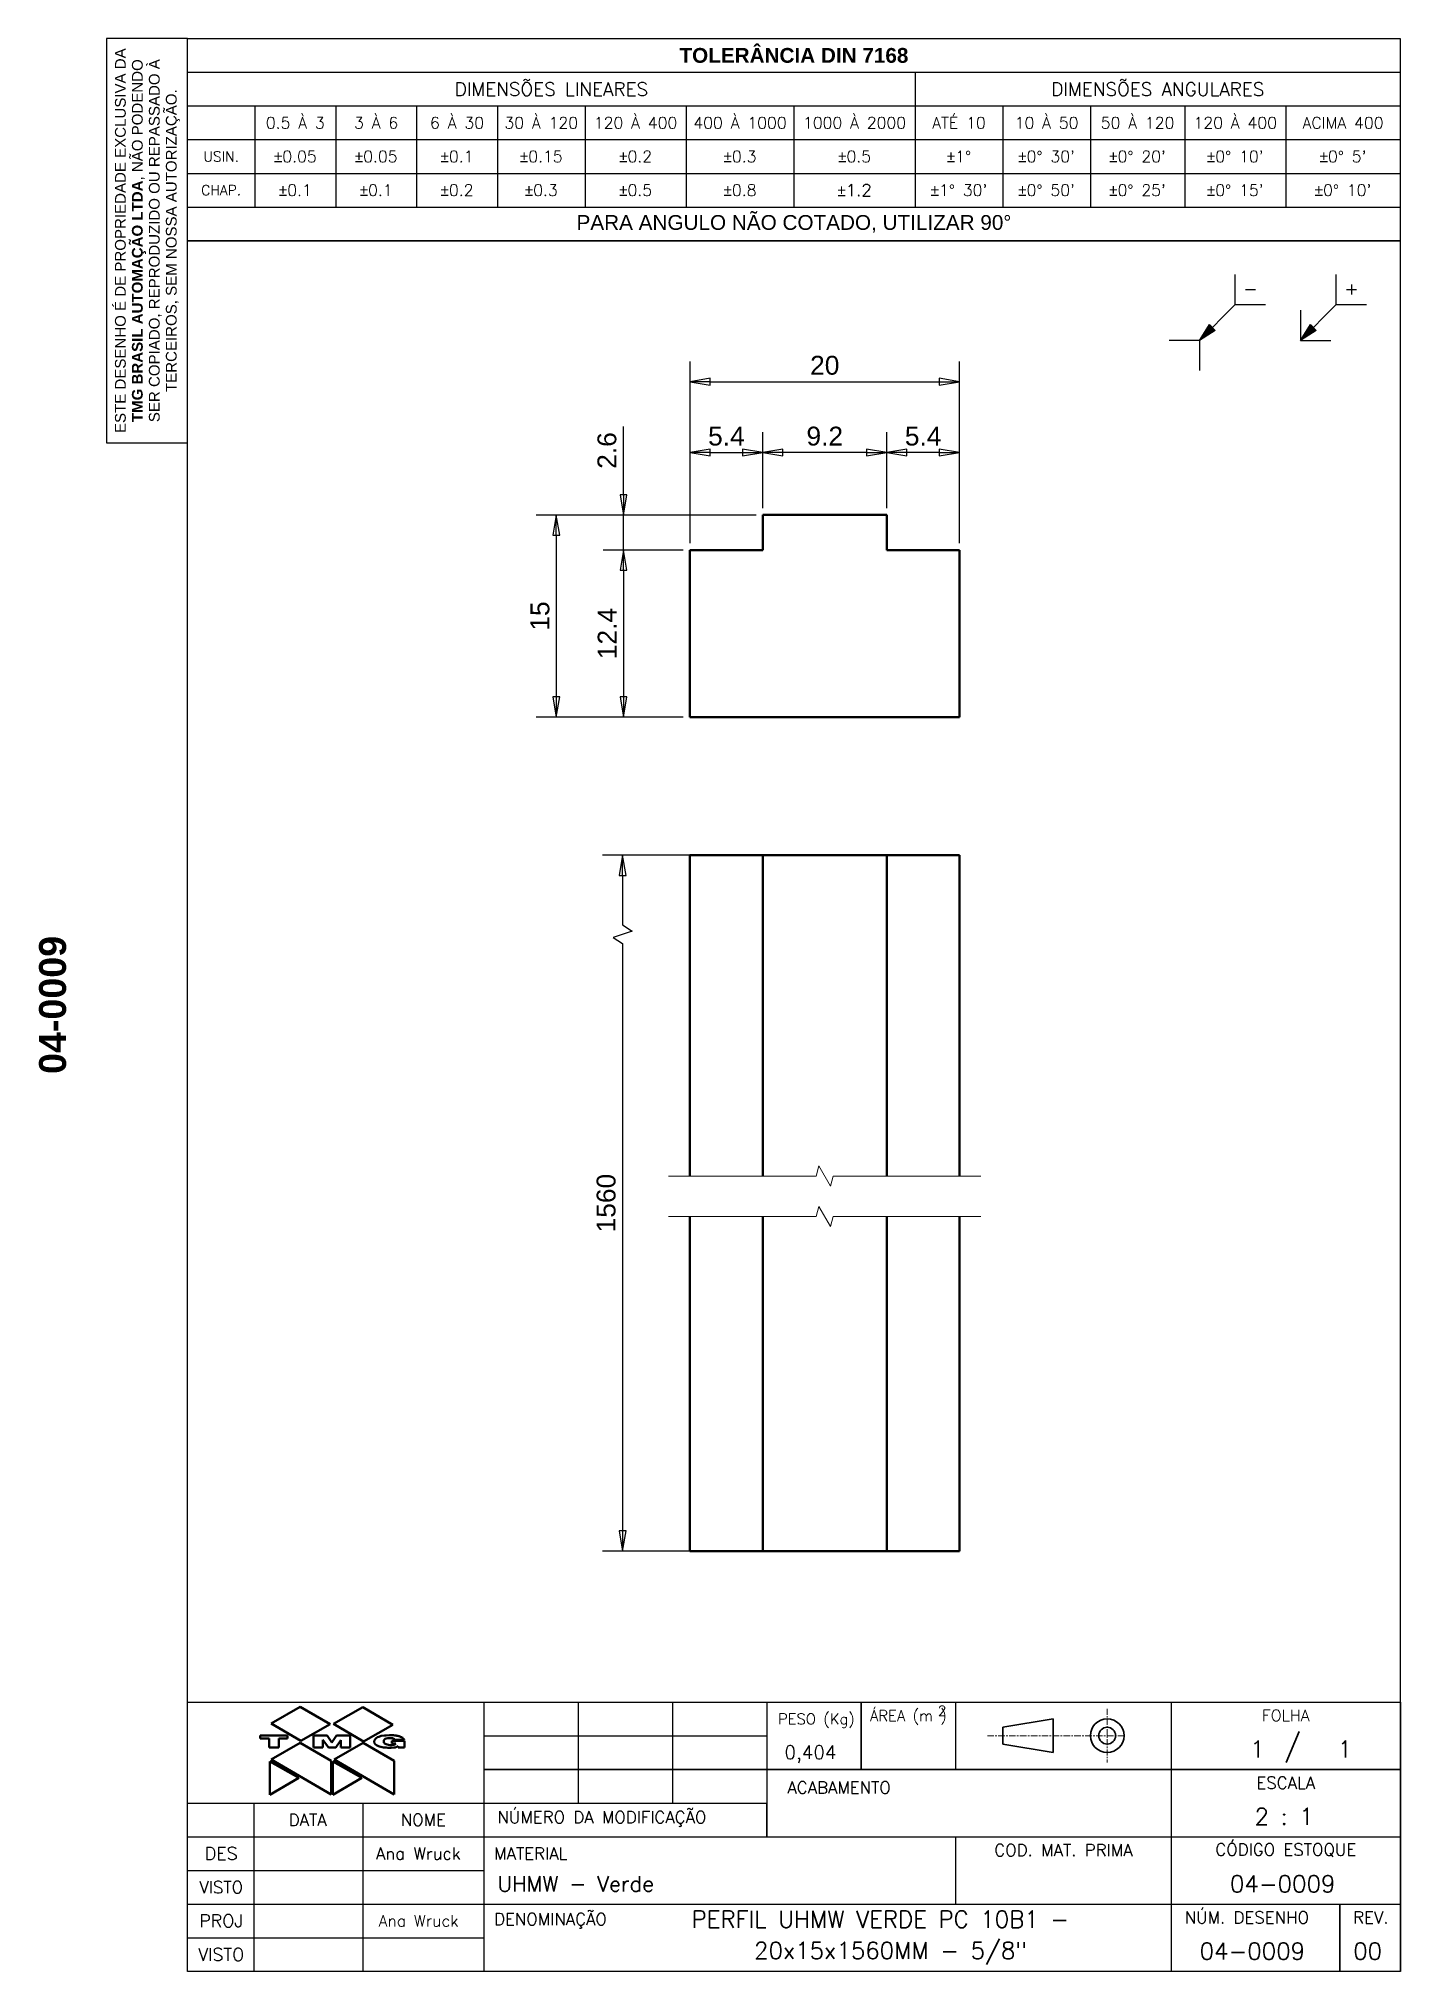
# Model space of a CAD drawing. Header units: millimetres. Extents: x 1 to 102, y 2 to 146.
import ezdxf
from ezdxf.enums import TextEntityAlignment as Align

# ---------------------------------------------------------------- set-up
doc = ezdxf.new("R2010")
doc.units = ezdxf.units.MM
doc.header["$LTSCALE"] = 0.5
doc.linetypes.add('LONG_DASH_DOTTED', pattern=[0.3543, 0.2362, -0.0295, 0.0591, -0.0295])
for name, color, linetype, lineweight in [('BORDA', 7, 'Continuous', 25), ('COTAS', 7, 'Continuous', 25), ('LEGENDA', 7, 'Continuous', 35)]:
    doc.layers.add(name, color=color, linetype=linetype, lineweight=lineweight)
for name, color, linetype, lineweight, true_color in [('CENTRO', 5, 'LONG_DASH_DOTTED', 9, 0x0000ff), ('CONTORNO', 1, 'Continuous', 50, 0xff0000), ('HACHURA', 7, 'Continuous', 9, 0xff8000), ('RUPTURA', 5, 'Continuous', 9, 0x0000ff)]:
    doc.layers.add(name, color=color, linetype=linetype, lineweight=lineweight, true_color=true_color)
doc.styles.add('Estilo de texto47', font='Simplex.shx')
doc.styles.add('Estilo de texto49', font='Simplex.shx')
doc.styles.add('Estilo de texto51', font='Simplex.shx')
doc.styles.add('Estilo de texto54', font='')
doc.styles.add('Estilo de texto58', font='Simplex.shx')
doc.styles.add('Estilo de texto83', font='Simplex.shx')
doc.styles.add('SELGRON - COTAS', font='arial.ttf')
doc.styles.add('SELGRON - LEGENDA', font='Simplex.shx')
doc.styles.get('Estilo de texto54').set_extended_font_data('Arial', bold=True)
doc.dimstyles.new('Selgron', dxfattribs={"dimscale": 0.5, "dimtxt": 2.8, "dimasz": 3, "dimexe": 3, "dimexo": 1, "dimgap": 1, "dimtad": 1, "dimtoh": 1, "dimdec": 1, "dimrnd": 1e-08, "dimdsep": 46, "dimtxsty": 'SELGRON - COTAS', "dimblk": 'Filled-1', "dimcen": 0.09, "dimdle": 12, "dimclrd": 256, "dimclre": 256, "dimclrt": 7, "dimazin": 3, "dimtfac": 0.678571, "dimtmove": 0, "dimatfit": 3, "dimldrblk": 'Filled-1', "dimfxl": 0, "dimtolj": 1, "dimlwd": 25, "dimlwe": 25, "dimarcsym": 0})

# ---------------------------------------------------------------- blocks, each defined once
blk = doc.blocks.new('Bordas BORDA A4')
at = {"layer": 'HACHURA'}
for points in [[(175.2, 247.2), (177.53, 248.68), (176.68, 249.53)], [(190.2, 247.2), (192.53, 248.68), (191.68, 249.53)]]:
    blk.add_hatch(color=7, dxfattribs=at).paths.add_polyline_path(points)
at = {"layer": 'BORDA', "lineweight": 30}
for p, q in [((25, 292), (13, 292)), ((13, 292), (13, 232)), ((25, 292), (205, 292)), ((25, 5), (25, 292)), ((25, 292), (205, 292)), ((25, 262), (25, 292)), ((25, 232), (25, 292)), ((205, 292), (205, 5)), ((205, 292), (205, 262)), ((25, 287), (205, 287)), ((133, 287), (133, 267)), ((25, 282), (205, 282)), ((35, 282), (35, 267)), ((47, 282), (47, 267)), ((59, 282), (59, 267)), ((71, 282), (71, 267)), ((84, 282), (84, 267)), ((99, 282), (99, 267)), ((115, 282), (115, 267)), ((146, 282), (146, 267)), ((159, 282), (159, 267)), ((173, 282), (173, 267)), ((188, 282), (188, 267)), ((25, 277), (205, 277)), ((25, 272), (205, 272)), ((25, 267), (205, 267)), ((205, 262), (25, 262)), ((25, 262), (205, 262)), ((13, 232), (25, 232)), ((205, 5), (25, 5))]:
    blk.add_line(p, q, dxfattribs=at)
at = {"layer": 'BORDA'}
for p, q in [((180.5, 252.5), (180.5, 257)), ((195.5, 252.5), (195.5, 257)), ((197.75, 255.5), (197.75, 254)), ((182, 254.75), (183.5, 254.75)), ((197, 254.75), (198.5, 254.75)), ((175.2, 247.2), (180.5, 252.5)), ((180.5, 252.5), (185, 252.5)), ((190.2, 247.2), (195.5, 252.5)), ((190.2, 251.7), (190.2, 247.2)), ((195.5, 252.5), (200, 252.5)), ((175.2, 247.2), (170.7, 247.2)), ((175.2, 247.2), (176.68, 249.53)), ((177.53, 248.68), (175.2, 247.2)), ((175.2, 247.2), (175.2, 242.7)), ((176.68, 249.53), (177.53, 248.68)), ((190.2, 247.2), (191.68, 249.53)), ((192.53, 248.68), (190.2, 247.2)), ((190.2, 247.2), (194.7, 247.2)), ((191.68, 249.53), (192.53, 248.68))]:
    blk.add_line(p, q, dxfattribs=at)
at = {"layer": 'CONTORNO', "color": 7, "insert": (19.06, 262), "char_height": 1.6, "width": 57.868, "attachment_point": 5, "rotation": 90, "line_spacing_factor": 0.944222, "style": 'SELGRON - LEGENDA'}
blk.add_mtext('\\fArial|b0|i0;\\H1.6000;ESTE DESENHO É DE PROPRIEDADE EXCLUSIVA DA \\fArial|b1|i0;\\H1.6000;TMG BRASIL AUTOMAÇÃO LTDA\\fArial|b0|i0;\\H1.6000;, NÃO PODENDO SER COPIADO, REPRODUZIDO OU REPASSADO À TERCEIROS, SEM NOSSA AUTORIZAÇÃO.', dxfattribs=at)
at = {"layer": 'CONTORNO', "color": 7, "attachment_point": 5, "style": 'SELGRON - LEGENDA'}
for s, insert, char_height in [('\\fArial|b1|i0;\\H2.2000;TOLERÂNCIA DIN 7168', (115, 289.5), 2.2), ('\\FSimplex|b0|i0;\\H2.0000;DIMENSÕES LINEARES', (79, 284.5), 2), ('\\FSimplex|b0|i0;\\H2.0000;DIMENSÕES ANGULARES', (169, 284.5), 2), ('\\FSimplex|b0|i0;\\H1.7000;0.5 À 3', (41, 279.5), 1.7), ('\\FSimplex|b0|i0;\\H1.7000;3 À 6', (53, 279.5), 1.7), ('\\FSimplex|b0|i0;\\H1.7000;6 À 30', (65, 279.5), 1.7), ('\\FSimplex|b0|i0;\\H1.7000;30 À 120', (77.5, 279.5), 1.7), ('\\FSimplex|b0|i0;\\H1.7000;120 À 400', (91.5, 279.5), 1.7), ('\\FSimplex|b0|i0;\\H1.7000;400 À 1000', (107, 279.5), 1.7), ('\\FSimplex|b0|i0;\\H1.7000;1000 À 2000', (124, 279.5), 1.7), ('\\FSimplex|b0|i0;\\H1.7000;ATÉ 10', (139.5, 279.5), 1.7), ('\\FSimplex|b0|i0;\\H1.7000;10 À 50', (152.5, 279.5), 1.7), ('\\FSimplex|b0|i0;\\H1.7000;50 À 120', (166, 279.5), 1.7), ('\\FSimplex|b0|i0;\\H1.7000;120 À 400', (180.5, 279.5), 1.7), ('\\FSimplex|b0|i0;\\H1.7000;ACIMA 400', (196.5, 279.5), 1.7), ('\\FSimplex|b0|i0;\\H1.5000;USIN.', (30, 274.5), 1.5), ('\\fAIGDT|b0|i0;\\H1.7000;`\\FSimplex|b0|i0;\\H1.7000;0.05', (41, 274.5), 1.7), ('\\fAIGDT|b0|i0;\\H1.7000;`\\FSimplex|b0|i0;\\H1.7000;0.05', (53, 274.5), 1.7), ('\\fAIGDT|b0|i0;\\H1.7000;`\\FSimplex|b0|i0;\\H1.7000;0.1', (65, 274.5), 1.7), ('\\fAIGDT|b0|i0;\\H1.7000;`\\FSimplex|b0|i0;\\H1.7000;0.15', (77.5, 274.5), 1.7), ('\\fAIGDT|b0|i0;\\H1.7000;`\\FSimplex|b0|i0;\\H1.7000;0.2', (91.5, 274.5), 1.7), ('\\fAIGDT|b0|i0;\\H1.7000;`\\FSimplex|b0|i0;\\H1.7000;0.3', (107, 274.5), 1.7), ('\\fAIGDT|b0|i0;\\H1.7000;`\\FSimplex|b0|i0;\\H1.7000;0.5', (124, 274.5), 1.7), ('\\fAIGDT|b0|i0;\\H1.7000;`\\FSimplex|b0|i0;\\H1.7000;1\\fAIGDT|b0|i0;\\H1.7000;~', (139.5, 274.5), 1.7), ("\\fAIGDT|b0|i0;\\H1.7000;`\\FSimplex|b0|i0;\\H1.7000;0\\fAIGDT|b0|i0;\\H1.7000;~\\FSimplex|b0|i0;\\H1.7000; 30'", (152.5, 274.5), 1.7), ("\\fAIGDT|b0|i0;\\H1.7000;`\\FSimplex|b0|i0;\\H1.7000;0\\fAIGDT|b0|i0;\\H1.7000;~\\FSimplex|b0|i0;\\H1.7000; 20'", (166, 274.5), 1.7), ("\\fAIGDT|b0|i0;\\H1.7000;`\\FSimplex|b0|i0;\\H1.7000;0\\fAIGDT|b0|i0;\\H1.7000;~\\FSimplex|b0|i0;\\H1.7000; 10'", (180.5, 274.5), 1.7), ("\\fAIGDT|b0|i0;\\H1.7000;`\\FSimplex|b0|i0;\\H1.7000;0\\fAIGDT|b0|i0;\\H1.7000;~\\FSimplex|b0|i0;\\H1.7000; 5'", (196.5, 274.5), 1.7), ('\\FSimplex|b0|i0;\\H1.5000;CHAP.', (30, 269.5), 1.5), ('\\fAIGDT|b0|i0;\\H1.7000;`\\FSimplex|b0|i0;\\H1.7000;0.1', (41, 269.5), 1.7), ('\\fAIGDT|b0|i0;\\H1.7000;`\\FSimplex|b0|i0;\\H1.7000;0.1', (53, 269.5), 1.7), ('\\fAIGDT|b0|i0;\\H1.7000;`\\FSimplex|b0|i0;\\H1.7000;0.2', (65, 269.5), 1.7), ('\\fAIGDT|b0|i0;\\H1.7000;`\\FSimplex|b0|i0;\\H1.7000;0.3', (77.5, 269.5), 1.7), ('\\fAIGDT|b0|i0;\\H1.7000;`\\FSimplex|b0|i0;\\H1.7000;0.5', (91.5, 269.5), 1.7), ('\\fAIGDT|b0|i0;\\H1.7000;`\\FSimplex|b0|i0;\\H1.7000;0.8', (107, 269.5), 1.7), ('\\fAIGDT|b0|i0;\\H1.7000;`\\FSimplex|b0|i0;\\H1.8000;1.2', (124, 269.5), 2.5), ("\\fAIGDT|b0|i0;\\H1.7000;`\\FSimplex|b0|i0;\\H1.7000;1\\fAIGDT|b0|i0;\\H1.7000;~\\FSimplex|b0|i0;\\H1.7000; 30'", (139.5, 269.5), 1.7), ("\\fAIGDT|b0|i0;\\H1.7000;`\\FSimplex|b0|i0;\\H1.7000;0\\fAIGDT|b0|i0;\\H1.7000;~\\FSimplex|b0|i0;\\H1.7000; 50'", (152.5, 269.5), 1.7), ("\\fAIGDT|b0|i0;\\H1.7000;`\\FSimplex|b0|i0;\\H1.7000;0\\fAIGDT|b0|i0;\\H1.7000;~\\FSimplex|b0|i0;\\H1.7000; 25'", (166, 269.5), 1.7), ("\\fAIGDT|b0|i0;\\H1.7000;`\\FSimplex|b0|i0;\\H1.7000;0\\fAIGDT|b0|i0;\\H1.7000;~\\FSimplex|b0|i0;\\H1.7000; 15'", (180.5, 269.5), 1.7), ("\\fAIGDT|b0|i0;\\H1.7000;`\\FSimplex|b0|i0;\\H1.7000;0\\fAIGDT|b0|i0;\\H1.7000;~\\FSimplex|b0|i0;\\H1.7000; 10'", (196.5, 269.5), 1.7), ('\\fArial|b0|i0;\\H2.2000;PARA ANGULO NÃO COTADO, UTILIZAR 90\\fAIGDT|b0|i0;\\H2.2000;~', (115, 264.5), 2.2)]:
    blk.add_mtext(s, dxfattribs=dict(at, insert=insert, char_height=char_height))
at = {"layer": 'CONTORNO', "color": 7, "style": 'Estilo de texto54'}
blk.add_attdef('STOCK_NUMBER_001', (6.97, 138.26), '', height=4, rotation=90, dxfattribs=at)
blk = doc.blocks.new('Blocos de títulos LEGENDA SELGRON')
at = {"layer": 'CENTRO', "ltscale": 7.526578}
blk.add_line((288.11, 94.53), (288.11, 86.53), dxfattribs=at)
at = {"layer": 'CENTRO', "ltscale": 8.216806}
blk.add_line((290.65, 90.53), (270.27, 90.53), dxfattribs=at)
at = {"layer": 'CONTORNO', "color": 7}
for p, q in [((164.01, 92.36), (168.34, 94.82)), ((168.34, 94.82), (172.79, 92.22)), ((173.29, 92.29), (177.63, 94.75)), ((177.63, 94.75), (182.08, 92.16)), ((164.01, 92.36), (168.45, 89.76)), ((168.45, 89.76), (172.79, 92.22)), ((173.29, 92.29), (177.74, 89.69)), ((177.74, 89.69), (182.08, 92.16)), ((162.41, 90.58), (162.41, 90.12)), ((166.47, 90.58), (162.41, 90.58)), ((162.41, 90.12), (163.71, 90.12)), ((163.71, 90.12), (163.71, 88.77)), ((164.01, 87.01), (168.34, 89.47)), ((165.15, 88.77), (165.15, 90.09)), ((165.15, 90.09), (166.47, 90.09)), ((166.47, 90.09), (166.47, 90.58)), ((168.34, 89.47), (172.95, 86.79)), ((170.32, 88.77), (170.32, 90.58)), ((170.32, 90.58), (172.34, 90.58)), ((171.67, 88.77), (171.67, 89.91)), ((171.67, 89.91), (172.52, 88.77)), ((172.34, 90.58), (173.02, 89.53)), ((173.02, 89.53), (173.7, 90.58)), ((173.36, 87.01), (177.69, 89.47)), ((173.62, 88.77), (174.39, 89.87)), ((173.7, 90.58), (175.76, 90.58)), ((174.39, 89.87), (174.39, 88.77)), ((175.76, 88.77), (175.76, 90.58)), ((177.69, 89.47), (182.3, 86.79)), ((179.32, 89.76), (179.3, 89.67)), ((179.3, 89.67), (179.32, 89.54)), ((179.39, 89.91), (179.32, 89.76)), ((179.32, 89.54), (179.39, 89.36)), ((179.5, 90.07), (179.39, 89.91)), ((179.39, 89.36), (179.48, 89.25)), ((179.48, 89.25), (179.65, 89.12)), ((179.68, 90.21), (179.5, 90.07)), ((179.65, 89.12), (179.85, 89.01)), ((179.83, 90.29), (179.68, 90.21)), ((180.01, 90.38), (179.83, 90.29)), ((179.85, 89.01), (179.96, 88.97)), ((180.34, 90.49), (180.01, 90.38)), ((180.83, 90.57), (180.34, 90.49)), ((180.73, 89.72), (180.75, 89.8)), ((180.73, 89.61), (180.73, 89.72)), ((180.75, 89.52), (180.73, 89.61)), ((180.75, 89.8), (180.8, 89.91)), ((180.82, 89.43), (180.75, 89.52)), ((180.8, 89.91), (180.86, 89.98)), ((180.89, 89.36), (180.82, 89.43)), ((181.1, 90.58), (180.83, 90.57)), ((180.86, 89.98), (180.97, 90.07)), ((180.97, 89.3), (180.89, 89.36)), ((180.97, 90.07), (181.11, 90.11)), ((181.08, 89.25), (180.97, 89.3)), ((181.24, 89.21), (181.08, 89.25)), ((181.59, 90.61), (181.1, 90.58)), ((181.11, 90.11), (181.33, 90.16)), ((181.46, 89.17), (181.24, 89.21)), ((181.33, 90.16), (181.63, 90.18)), ((181.68, 89.14), (181.46, 89.17)), ((181.99, 90.62), (181.59, 90.61)), ((181.63, 90.18), (181.9, 90.18)), ((181.81, 89.14), (181.68, 89.14)), ((181.94, 89.14), (181.81, 89.14)), ((181.9, 90.18), (182.01, 90.16)), ((181.92, 89.74), (181.92, 89.36)), ((183.81, 89.74), (181.92, 89.74)), ((181.92, 89.36), (182.54, 89.36)), ((182.1, 89.17), (181.94, 89.14)), ((182.18, 90.6), (181.99, 90.62)), ((182.01, 90.16), (182.12, 90.11)), ((182.23, 89.19), (182.1, 89.17)), ((182.12, 90.11), (182.21, 90.08)), ((182.38, 90.57), (182.18, 90.6)), ((182.21, 90.08), (182.32, 90)), ((182.36, 89.23), (182.23, 89.19)), ((182.32, 90), (182.38, 89.91)), ((182.45, 89.28), (182.36, 89.23)), ((182.58, 90.55), (182.38, 90.57)), ((182.38, 89.91), (183.75, 89.91)), ((182.54, 89.36), (182.45, 89.28)), ((182.69, 90.53), (182.58, 90.55)), ((182.82, 90.51), (182.69, 90.53)), ((182.95, 90.46), (182.82, 90.51)), ((183.04, 90.44), (182.95, 90.46)), ((183.13, 90.42), (183.04, 90.44)), ((183.24, 90.38), (183.13, 90.42)), ((183.33, 90.33), (183.24, 90.38)), ((183.42, 90.29), (183.33, 90.33)), ((183.48, 90.25), (183.42, 90.29)), ((183.55, 90.2), (183.48, 90.25)), ((183.64, 90.13), (183.55, 90.2)), ((183.68, 90.07), (183.64, 90.13)), ((183.72, 90), (183.68, 90.07)), ((183.75, 89.96), (183.72, 90)), ((183.75, 89.91), (183.75, 89.96)), ((183.81, 88.77), (183.81, 89.74)), ((163.71, 88.77), (165.15, 88.77)), ((163.83, 86.68), (163.83, 81.73)), ((168.12, 84.26), (163.83, 86.68)), ((164.01, 87.01), (172.95, 81.81)), ((170.32, 88.77), (171.67, 88.77)), ((172.52, 88.77), (173.62, 88.77)), ((172.95, 86.79), (172.95, 81.81)), ((173.18, 86.68), (173.18, 81.73)), ((177.47, 84.26), (173.18, 86.68)), ((173.36, 87.01), (182.3, 81.81)), ((174.39, 88.77), (175.76, 88.77)), ((179.96, 88.97), (180.12, 88.92)), ((180.12, 88.92), (180.31, 88.86)), ((180.31, 88.86), (180.49, 88.81)), ((180.49, 88.81), (180.69, 88.79)), ((180.69, 88.79), (180.84, 88.77)), ((180.84, 88.77), (181.11, 88.75)), ((181.11, 88.75), (181.33, 88.73)), ((181.33, 88.73), (181.41, 88.73)), ((181.41, 88.73), (181.63, 88.73)), ((181.63, 88.73), (181.85, 88.73)), ((181.85, 88.73), (182.21, 88.77)), ((182.21, 88.77), (182.43, 88.79)), ((182.3, 86.79), (182.3, 81.81)), ((182.43, 88.79), (182.69, 88.88)), ((182.69, 88.88), (182.87, 88.95)), ((182.87, 88.95), (182.89, 88.77)), ((182.89, 88.77), (183.81, 88.77)), ((163.83, 81.73), (168.12, 84.26)), ((173.18, 81.73), (177.47, 84.26))]:
    blk.add_line(p, q, dxfattribs=at)
at = {"layer": 'LEGENDA', "lineweight": 30}
for p, q in [((151.61, 95.53), (331.61, 95.53)), ((151.61, 55.53), (151.61, 95.53)), ((195.61, 95.53), (195.61, 55.53)), ((209.61, 95.53), (209.61, 80.53)), ((223.61, 95.53), (223.61, 80.53)), ((237.61, 95.53), (237.61, 80.53)), ((265.61, 95.53), (265.61, 85.53)), ((297.61, 95.53), (297.61, 55.53)), ((331.61, 95.53), (331.61, 55.53)), ((195.61, 90.53), (237.61, 90.53)), ((151.61, 80.53), (195.61, 80.53)), ((161.44, 80.53), (161.44, 55.53)), ((177.61, 80.53), (177.61, 55.53)), ((195.61, 80.53), (237.61, 80.53)), ((151.61, 75.53), (195.61, 75.53)), ((195.61, 75.53), (331.61, 75.53)), ((265.61, 75.53), (265.61, 65.53)), ((151.61, 70.53), (195.61, 70.53)), ((151.61, 65.53), (195.61, 65.53)), ((195.61, 65.53), (331.61, 65.53)), ((151.61, 60.53), (195.61, 60.53)), ((331.61, 55.53), (151.61, 55.53))]:
    blk.add_line(p, q, dxfattribs=at)
at = {"layer": 'LEGENDA'}
for p, q in [((251.61, 95.53), (251.61, 85.53)), ((272.61, 91.78), (280.11, 93.03)), ((280.11, 93.03), (280.11, 88.03)), ((272.61, 89.28), (272.61, 91.78)), ((280.11, 88.03), (272.61, 89.28)), ((316.61, 91.14), (314.67, 86.53)), ((195.61, 85.53), (237.61, 85.53)), ((251.61, 85.53), (237.61, 85.53)), ((251.61, 85.53), (265.61, 85.53)), ((265.61, 85.53), (331.61, 85.53)), ((237.61, 80.53), (237.61, 75.53)), ((322.61, 65.53), (322.61, 55.53))]:
    blk.add_line(p, q, dxfattribs=at)
for radius in [2.5, 1.25]:
    blk.add_circle((288.11, 90.53), radius, dxfattribs=at)
at = {"layer": 'CONTORNO', "color": 7, "style": 'SELGRON - LEGENDA'}
for s, insert, char_height, attachment_point in [('\\FSimplex|b0|i0;\\H1.6000;ÁREA (m )', (258.61, 93.23), 1.6, 5), ('\\FSimplex|b0|i0;\\H1.5000;2', (263.61, 94.23), 1.5, 5), ('\\FSimplex|b0|i0;\\H1.6000;PESO (Kg)\\P', (244.95, 92.75), 1.6, 5), ('\\FSimplex|b0|i0;\\H1.7000;FOLHA', (314.61, 93.53), 1.7, 5), ('\\FSimplex|b0|i0;\\H1.8000;ACABAMENTO', (240.64, 82.82), 1.8, 4), ('\\FSimplex|b0|i0;\\H1.8000;ESCALA', (314.61, 83.53), 1.8, 5), ('\\FSimplex|b0|i0;\\H1.8000;DATA', (169.44, 78.03), 1.8, 5), ('\\FSimplex|b0|i0;\\H1.8000;NOME', (186.61, 78.03), 1.8, 5), ('\\FSimplex|b0|i0;\\H1.8000;NÚMERO DA MODIFICAÇÃO', (197.61, 78.17), 1.8, 4), ('\\FSimplex|b0|i0;\\H1.8000;CÓDIGO ESTOQUE', (314.61, 73.53), 1.8, 5), ('\\FSimplex|b0|i0;\\H1.8000;COD. MAT. PRIMA', (281.61, 73.53), 1.8, 5), ('\\FSimplex|b0|i0;\\H1.8000;VISTO', (156.61, 68.03), 1.8, 5), ('\\FSimplex|b0|i0;\\H1.8000;DENOMINAÇÃO', (197.11, 63.03), 1.8, 4), ('\\FSimplex|b0|i0;\\H1.8000;NÚM. DESENHO', (299.61, 63.53), 1.8, 4), ('\\FSimplex|b0|i0;\\H1.8000;REV.', (324.61, 63.53), 1.8, 4)]:
    blk.add_mtext(s, dxfattribs=dict(at, insert=insert, char_height=char_height, attachment_point=attachment_point))
for s, insert, char_height, width, attachment_point in [('\\FSimplex|b0|i0;\\H1.9000;DES', (156.61, 73.03), 1.9, 6.6594, 5), ('\\FSimplex|b0|i0;\\H1.8000;MATERIAL', (197.11, 73.03), 1.8, 12.5739, 4), ('\\FSimplex|b0|i0;\\H1.9000;PROJ', (156.61, 63.03), 1.9, 7.0803, 5), ('\\FSimplex|b0|i0;\\H1.9000;VISTO', (156.61, 58.03), 1.9, 7.7824, 5)]:
    blk.add_mtext(s, dxfattribs=dict(at, insert=insert, char_height=char_height, width=width, attachment_point=attachment_point))
at = {"layer": 'CONTORNO', "color": 7}
for tag, height, style, p in [('RLM_3', 1.8, 'Estilo de texto51', (202.61, 93.03)), ('RLM_6', 1.8, 'Estilo de texto51', (216.61, 93.03)), ('RLM_9', 1.8, 'Estilo de texto51', (230.61, 93.03)), ('ÁREA', 2, 'Estilo de texto47', (258.61, 87.83)), ('RLM_2', 1.8, 'Estilo de texto51', (202.61, 88.03)), ('RLM_5', 1.8, 'Estilo de texto51', (216.61, 88.03)), ('RLM_8', 1.8, 'Estilo de texto51', (230.61, 88.03)), ('RLM_1', 1.8, 'Estilo de texto51', (202.61, 83.03)), ('RLM_4', 1.8, 'Estilo de texto51', (216.61, 83.03)), ('RLM_7', 1.8, 'Estilo de texto51', (230.61, 83.03)), ('CHECKED_DATE', 1.7, 'Estilo de texto49', (169.44, 73.03)), ('ENG_APPROVAL_DATE', 1.8, 'Estilo de texto51', (169.44, 63.03))]:
    blk.add_attdef(tag, text='', height=height, dxfattribs=dict(at, style=style)).set_placement(p, align=Align.MIDDLE_CENTER)
for tag, p, height, style in [('PESO_001', (240.21, 87.07), 2, 'Estilo de texto47'), ('Sheet_number_001', (309.31, 87.28), 2.5, 'SELGRON - LEGENDA'), ('Number_of_sheets_001', (322.31, 87.28), 2.5, 'SELGRON - LEGENDA'), ('ESCALA_001', (309.97, 77.28), 2.5, 'SELGRON - LEGENDA'), ('DESIGNER_001', (179.58, 72.13), 1.8, 'Estilo de texto51'), ('MATERIAL_001', (197.61, 67.38), 2.3, 'Estilo de texto58'), ('STOCK_NUMBER_001', (306.33, 67.28), 2.5, 'SELGRON - LEGENDA'), ('PROJECT_001', (179.97, 62.18), 1.7, 'Estilo de texto49'), ('DESCRIPTION_001', (226.42, 62.02), 2.5, 'SELGRON - LEGENDA'), ('DESCRIPTION_002', (235.7, 57.38), 2.5, 'SELGRON - LEGENDA'), ('PART_NUMBER_001', (301.83, 57.28), 2.5, 'SELGRON - LEGENDA'), ('REVISION_NUMBER_001', (324.61, 57.28), 2.5, 'SELGRON - LEGENDA')]:
    blk.add_attdef(tag, p, '', height=height, dxfattribs=dict(at, style=style))
at = {"layer": 'CONTORNO', "color": 7, "style": 'Estilo de texto83'}
blk.add_attdef('ACABAMENTO', text='', height=2.49, dxfattribs=at).set_placement((240.61, 78.53), align=Align.MIDDLE_LEFT)
blk = doc.blocks.new('Filled-1')
at = {"color": 0}
for p, q in [((0, 0), (-1, 0.167)), ((-1, 0.167), (-1, -0.167)), ((-1, 0), (0, 0)), ((-1, -0.167), (0, 0))]:
    blk.add_line(p, q, dxfattribs=at)
at = {"color": 0, "flags": 128}
blk.add_lwpolyline([(-1, -0.167), (0, 0), (-1, 0.167), (-1, -0.167)], dxfattribs=at)
at = {"color": 0}
blk.add_solid([(-1, -0.167), (0, 0), (-1, 0.167), (-1, -0.167)], dxfattribs=at)
blk = doc.blocks.new('*D6')
at = {"layer": 'COTAS', "linetype": 'Continuous', "lineweight": 25, "transparency": 16777216}
for p, q in [((55.19, 111.13), (55.19, 116.77)), ((64.39, 111.13), (64.39, 116.77)), ((62.89, 115.27), (56.69, 115.27))]:
    blk.add_line(p, q, dxfattribs=at)
at = {"layer": 'Defpoints', "color": 0, "linetype": 'Continuous', "transparency": 16777216}
for p in [(55.19, 115.27), (55.19, 110.63), (64.39, 110.63)]:
    blk.add_point(p, dxfattribs=at)
at = {"layer": 'COTAS', "linetype": 'Continuous', "lineweight": 25, "transparency": 16777216, "xscale": 1.5, "yscale": 1.5, "zscale": 1.5, "rotation": 180}
blk.add_blockref('Filled-1', (55.19, 115.27), dxfattribs=at)
at = {"layer": 'COTAS', "linetype": 'Continuous', "lineweight": 25, "transparency": 16777216, "xscale": 1.5, "yscale": 1.5, "zscale": 1.5}
blk.add_blockref('Filled-1', (64.39, 115.27), dxfattribs=at)
at = {"layer": 'COTAS', "color": 7, "linetype": 'Continuous', "lineweight": 25, "transparency": 16777216, "insert": (59.79, 116.48), "char_height": 1.4, "attachment_point": 5, "style": 'SELGRON - COTAS'}
blk.add_mtext('\\A1;9.2', dxfattribs=at)
blk = doc.blocks.new('*D7')
at = {"layer": 'COTAS', "linetype": 'Continuous', "lineweight": 25, "transparency": 16777216}
for p, q in [((49.79, 108.53), (49.79, 122.03)), ((69.79, 108.53), (69.79, 122.03)), ((51.29, 120.53), (68.29, 120.53))]:
    blk.add_line(p, q, dxfattribs=at)
at = {"layer": 'Defpoints', "color": 0, "linetype": 'Continuous', "transparency": 16777216}
for p in [(69.79, 120.53), (49.79, 108.03), (69.79, 108.03)]:
    blk.add_point(p, dxfattribs=at)
at = {"layer": 'COTAS', "linetype": 'Continuous', "lineweight": 25, "transparency": 16777216, "xscale": 1.5, "yscale": 1.5, "zscale": 1.5, "rotation": 180}
blk.add_blockref('Filled-1', (49.79, 120.53), dxfattribs=at)
at = {"layer": 'COTAS', "linetype": 'Continuous', "lineweight": 25, "transparency": 16777216, "xscale": 1.5, "yscale": 1.5, "zscale": 1.5}
blk.add_blockref('Filled-1', (69.79, 120.53), dxfattribs=at)
at = {"layer": 'COTAS', "color": 7, "linetype": 'Continuous', "lineweight": 25, "transparency": 16777216, "insert": (59.79, 121.74), "char_height": 1.4, "attachment_point": 5, "style": 'SELGRON - COTAS'}
blk.add_mtext('\\A1;20', dxfattribs=at)
blk = doc.blocks.new('*D8')
at = {"layer": 'COTAS', "linetype": 'Continuous', "lineweight": 25, "transparency": 16777216}
for p, q in [((49.29, 108.03), (43.35, 108.03)), ((44.85, 106.53), (44.85, 97.13)), ((49.29, 95.63), (43.35, 95.63))]:
    blk.add_line(p, q, dxfattribs=at)
at = {"layer": 'Defpoints', "color": 0, "linetype": 'Continuous', "transparency": 16777216}
for p in [(49.79, 108.03), (44.85, 95.63), (49.79, 95.63)]:
    blk.add_point(p, dxfattribs=at)
at = {"layer": 'COTAS', "linetype": 'Continuous', "lineweight": 25, "transparency": 16777216, "xscale": 1.5, "yscale": 1.5, "zscale": 1.5}
for p, rotation in [((44.85, 108.03), 90), ((44.85, 95.63), 270)]:
    blk.add_blockref('Filled-1', p, dxfattribs=dict(at, rotation=rotation))
at = {"layer": 'COTAS', "color": 7, "linetype": 'Continuous', "lineweight": 25, "transparency": 16777216, "insert": (43.64, 101.83), "char_height": 1.4, "attachment_point": 5, "rotation": 90, "style": 'SELGRON - COTAS'}
blk.add_mtext('\\A1;12.4', dxfattribs=at)
blk = doc.blocks.new('*D9')
at = {"layer": 'COTAS', "linetype": 'Continuous', "lineweight": 25, "transparency": 16777216}
for p, q in [((54.69, 110.63), (38.37, 110.63)), ((39.87, 109.13), (39.87, 97.13)), ((49.29, 95.63), (38.37, 95.63))]:
    blk.add_line(p, q, dxfattribs=at)
at = {"layer": 'Defpoints', "color": 0, "linetype": 'Continuous', "transparency": 16777216}
for p in [(55.19, 110.63), (39.87, 95.63), (49.79, 95.63)]:
    blk.add_point(p, dxfattribs=at)
at = {"layer": 'COTAS', "linetype": 'Continuous', "lineweight": 25, "transparency": 16777216, "xscale": 1.5, "yscale": 1.5, "zscale": 1.5}
for p, rotation in [((39.87, 110.63), 90), ((39.87, 95.63), 270)]:
    blk.add_blockref('Filled-1', p, dxfattribs=dict(at, rotation=rotation))
at = {"layer": 'COTAS', "color": 7, "linetype": 'Continuous', "lineweight": 25, "transparency": 16777216, "insert": (38.66, 103.13), "char_height": 1.4, "attachment_point": 5, "rotation": 90, "style": 'SELGRON - COTAS'}
blk.add_mtext('\\A1;15', dxfattribs=at)
blk = doc.blocks.new('*D10')
at = {"layer": 'COTAS', "linetype": 'Continuous', "lineweight": 25, "transparency": 16777216}
for p, q in [((49.79, 108.53), (49.79, 116.77)), ((55.19, 111.13), (55.19, 116.77)), ((51.29, 115.27), (53.69, 115.27))]:
    blk.add_line(p, q, dxfattribs=at)
at = {"layer": 'Defpoints', "color": 0, "linetype": 'Continuous', "transparency": 16777216}
for p in [(55.19, 115.27), (55.19, 110.63), (49.79, 108.03)]:
    blk.add_point(p, dxfattribs=at)
at = {"layer": 'COTAS', "linetype": 'Continuous', "lineweight": 25, "transparency": 16777216, "xscale": 1.5, "yscale": 1.5, "zscale": 1.5, "rotation": 180}
blk.add_blockref('Filled-1', (49.79, 115.27), dxfattribs=at)
at = {"layer": 'COTAS', "linetype": 'Continuous', "lineweight": 25, "transparency": 16777216, "xscale": 1.5, "yscale": 1.5, "zscale": 1.5}
blk.add_blockref('Filled-1', (55.19, 115.27), dxfattribs=at)
at = {"layer": 'COTAS', "color": 7, "linetype": 'Continuous', "lineweight": 25, "transparency": 16777216, "insert": (52.49, 116.48), "char_height": 1.4, "attachment_point": 5, "style": 'SELGRON - COTAS'}
blk.add_mtext('\\A1;5.4', dxfattribs=at)
blk = doc.blocks.new('*D11')
at = {"layer": 'COTAS', "linetype": 'Continuous', "lineweight": 25, "transparency": 16777216}
for p, q in [((64.39, 111.13), (64.39, 116.77)), ((69.79, 108.53), (69.79, 116.77)), ((68.29, 115.27), (65.89, 115.27))]:
    blk.add_line(p, q, dxfattribs=at)
at = {"layer": 'Defpoints', "color": 0, "linetype": 'Continuous', "transparency": 16777216}
for p in [(64.39, 115.27), (64.39, 110.63), (69.79, 108.03)]:
    blk.add_point(p, dxfattribs=at)
at = {"layer": 'COTAS', "linetype": 'Continuous', "lineweight": 25, "transparency": 16777216, "xscale": 1.5, "yscale": 1.5, "zscale": 1.5, "rotation": 180}
blk.add_blockref('Filled-1', (64.39, 115.27), dxfattribs=at)
at = {"layer": 'COTAS', "linetype": 'Continuous', "lineweight": 25, "transparency": 16777216, "xscale": 1.5, "yscale": 1.5, "zscale": 1.5}
blk.add_blockref('Filled-1', (69.79, 115.27), dxfattribs=at)
at = {"layer": 'COTAS', "color": 7, "linetype": 'Continuous', "lineweight": 25, "transparency": 16777216, "insert": (67.09, 116.48), "char_height": 1.4, "attachment_point": 5, "style": 'SELGRON - COTAS'}
blk.add_mtext('\\A1;5.4', dxfattribs=at)
blk = doc.blocks.new('*D12')
at = {"layer": 'COTAS', "linetype": 'Continuous', "lineweight": 25, "transparency": 16777216}
for p, q in [((44.85, 112.13), (44.85, 117.2)), ((54.69, 110.63), (43.35, 110.63)), ((44.85, 108.03), (44.85, 110.63)), ((49.29, 108.03), (43.35, 108.03)), ((44.85, 106.53), (44.85, 105.03))]:
    blk.add_line(p, q, dxfattribs=at)
at = {"layer": 'Defpoints', "color": 0, "linetype": 'Continuous', "transparency": 16777216}
for p in [(55.19, 110.63), (44.85, 108.03), (49.79, 108.03)]:
    blk.add_point(p, dxfattribs=at)
at = {"layer": 'COTAS', "linetype": 'Continuous', "lineweight": 25, "transparency": 16777216, "xscale": 1.5, "yscale": 1.5, "zscale": 1.5}
for p, rotation in [((44.85, 110.63), 270), ((44.85, 108.03), 90)]:
    blk.add_blockref('Filled-1', p, dxfattribs=dict(at, rotation=rotation))
at = {"layer": 'COTAS', "color": 7, "linetype": 'Continuous', "lineweight": 25, "transparency": 16777216, "insert": (43.63, 115.42), "char_height": 1.4, "attachment_point": 5, "rotation": 90, "style": 'SELGRON - COTAS'}
blk.add_mtext('\\A1;2.6', dxfattribs=at)
blk = doc.blocks.new('*D13')
at = {"layer": 'COTAS', "linetype": 'Continuous', "lineweight": 25, "transparency": 16777216}
for p, q in [((54.69, 85.37), (43.29, 85.37)), ((44.79, 83.87), (44.79, 80.21)), ((45.49, 79.74), (44.09, 79.27)), ((44.09, 79.27), (44.79, 78.81)), ((44.79, 80.21), (45.49, 79.74)), ((44.79, 78.81), (44.79, 35.21)), ((54.69, 33.71), (43.29, 33.71))]:
    blk.add_line(p, q, dxfattribs=at)
at = {"layer": 'Defpoints', "color": 0, "linetype": 'Continuous', "transparency": 16777216}
for p in [(55.19, 85.37), (44.79, 33.71), (55.19, 33.71)]:
    blk.add_point(p, dxfattribs=at)
at = {"layer": 'COTAS', "linetype": 'Continuous', "lineweight": 25, "transparency": 16777216, "xscale": 1.5, "yscale": 1.5, "zscale": 1.5}
for p, rotation in [((44.79, 85.37), 90), ((44.79, 33.71), 270)]:
    blk.add_blockref('Filled-1', p, dxfattribs=dict(at, rotation=rotation))
at = {"layer": 'COTAS', "color": 7, "linetype": 'Continuous', "lineweight": 25, "transparency": 16777216, "insert": (43.57, 59.54), "char_height": 1.4, "attachment_point": 5, "rotation": 90, "style": 'SELGRON - COTAS'}
blk.add_mtext('\\A1;1560', dxfattribs=at)

msp = doc.modelspace()

# ---------------------------------------------------------------- linework, layer by layer
at = {"layer": 'CONTORNO'}
for p, q in [((55.1889, 110.633), (55.1889, 108.033)), ((64.3889, 110.633), (55.1889, 110.633)), ((64.3889, 108.033), (64.3889, 110.633)), ((49.7889, 108.033), (49.7889, 95.633)), ((55.1889, 108.033), (49.7889, 108.033)), ((69.7889, 108.033), (64.3889, 108.033)), ((69.7889, 95.633), (69.7889, 108.033)), ((49.7889, 95.633), (69.7889, 95.633)), ((49.7889, 85.3742), (55.1889, 85.3742)), ((49.7889, 85.3742), (49.7889, 61.5492)), ((55.1889, 85.3742), (64.3889, 85.3742)), ((55.1889, 61.5492), (55.1889, 85.3742)), ((64.3889, 85.3742), (69.7889, 85.3742)), ((64.3889, 61.5492), (64.3889, 85.3742)), ((69.7889, 61.5492), (69.7889, 85.3742)), ((49.7889, 58.5492), (49.7889, 33.7073)), ((55.1889, 33.7073), (55.1889, 58.5492)), ((64.3889, 33.7073), (64.3889, 58.5492)), ((69.7889, 33.7073), (69.7889, 58.5492)), ((55.1889, 33.7073), (49.7889, 33.7073)), ((64.3889, 33.7073), (55.1889, 33.7073)), ((69.7889, 33.7073), (64.3889, 33.7073))]:
    msp.add_line(p, q, dxfattribs=at)
at = {"layer": 'RUPTURA', "flags": 128}
for points in [[(48.2014, 61.5492), (59.1549, 61.5492), (59.3559, 62.2992), (60.2219, 60.7992), (60.4229, 61.5492), (71.3764, 61.5492)], [(48.2014, 58.5492), (59.1549, 58.5492), (59.3559, 59.2992), (60.2219, 57.7992), (60.4229, 58.5492), (71.3764, 58.5492)]]:
    msp.add_lwpolyline(points, dxfattribs=at)

# ---------------------------------------------------------------- block references
at = {"xscale": 0.5, "yscale": 0.5, "zscale": 0.5}
for name, p, values in [('Bordas BORDA A4', (0, 0), {'STOCK_NUMBER_001': '04-0009'}), ('Blocos de títulos LEGENDA SELGRON', (-63.3042, -25.2669), {'PART_NUMBER_001': '04-0009', 'STOCK_NUMBER_001': '04-0009', 'ESCALA_001': '2 : 1', 'MATERIAL_001': 'UHMW - Verde', 'DESCRIPTION_001': 'PERFIL UHMW VERDE PC 10B1 -', 'DESIGNER_001': 'Ana Wruck', 'PROJECT_001': 'Ana Wruck', 'REVISION_NUMBER_001': '00', 'Number_of_sheets_001': '1', 'Sheet_number_001': '1', 'PESO_001': '0,404', 'DESCRIPTION_002': '20x15x1560MM - 5/8"'})]:
    msp.add_blockref(name, p, dxfattribs=at).add_auto_attribs(values)

# ---------------------------------------------------------------- dimensions: what is measured, and where the dimension line sits
at = {"layer": 'COTAS', "linetype": 'Continuous', "lineweight": 25}
for base, p1, p2, angle, override, picture, middle in [((69.7889, 120.5256), (49.7889, 108.033), (69.7889, 108.033), 180, {"dimgap": 1, "dimtoh": 0, "dimdec": 1, "dimtol": 0, "dimlim": 0, "dimtp": 0.05, "dimtm": 0, "dimtdec": 2, "dimtofl": 0, "dimatfit": 1}, '*D7', (59.7889, 120.5256)), ((44.8456, 108.033), (55.1889, 110.633), (49.7889, 108.033), 90, {"dimgap": 1, "dimtoh": 0, "dimdec": 1, "dimtol": 0, "dimlim": 0, "dimtp": 0, "dimtm": 0, "dimtdec": 2, "dimtofl": 1, "dimatfit": 1}, '*D12', (44.8456, 115.4188)), ((55.1889, 115.2678), (49.7889, 108.033), (55.1889, 110.633), 180, {"dimgap": 1, "dimtoh": 0, "dimdec": 1, "dimtol": 0, "dimlim": 0, "dimtp": 0.05, "dimtm": 0, "dimtdec": 2, "dimtofl": 0, "dimatfit": 1}, '*D10', (52.4889, 115.2678)), ((55.1889, 115.2678), (64.3889, 110.633), (55.1889, 110.633), 180, {"dimgap": 1, "dimtoh": 0, "dimdec": 1, "dimtol": 0, "dimlim": 0, "dimtp": 0.05, "dimtm": 0, "dimtdec": 2, "dimtofl": 0, "dimatfit": 1}, '*D6', (59.7889, 115.2678)), ((39.8721, 95.633), (55.1889, 110.633), (49.7889, 95.633), 270, {"dimgap": 1, "dimtoh": 0, "dimdec": 1, "dimtol": 0, "dimlim": 0, "dimtp": 0, "dimtm": 0, "dimtdec": 2, "dimtofl": 0, "dimatfit": 1}, '*D9', (39.8721, 103.133)), ((44.8456, 95.633), (49.7889, 108.033), (49.7889, 95.633), 90, {"dimgap": 1, "dimtoh": 0, "dimdec": 1, "dimtol": 0, "dimlim": 0, "dimtp": 0.05, "dimtm": 0, "dimtdec": 2, "dimtofl": 0, "dimatfit": 1}, '*D8', (44.8456, 101.833))]:
    dim = msp.add_linear_dim(base=base, p1=p1, p2=p2, angle=angle, dimstyle='Selgron', override=override, dxfattribs=at)
    dim.commit()
    dim.dimension.update_dxf_attribs({"geometry": picture, "text_midpoint": middle, "dimtype": 160})
dim = msp.add_linear_dim(base=(64.3889, 115.2678), p1=(69.7889, 108.033), p2=(64.3889, 110.633), dimstyle='Selgron', override={"dimgap": 1, "dimtoh": 0, "dimdec": 1, "dimtol": 0, "dimlim": 0, "dimtp": 0, "dimtm": 0, "dimtdec": 2, "dimtofl": 0, "dimatfit": 1}, dxfattribs=at)
dim.commit()
dim.dimension.update_dxf_attribs({"geometry": '*D11', "text_midpoint": (67.0889, 115.2678), "dimtype": 160})
dim = msp.add_linear_dim(base=(44.7889, 33.7073), p1=(55.1889, 85.3742), p2=(55.1889, 33.7073), angle=90, text='1560', dimstyle='Selgron', override={"dimgap": 1, "dimtoh": 0, "dimdec": 1, "dimlfac": 30.193411, "dimtol": 0, "dimlim": 0, "dimtp": 0.05, "dimtm": 0, "dimtdec": 2, "dimtofl": 0, "dimatfit": 1}, dxfattribs=at)
dim.commit()
dim.dimension.update_dxf_attribs({"geometry": '*D13', "text_midpoint": (44.7889, 59.5407), "dimtype": 160})

doc.saveas('drawing.dxf')
